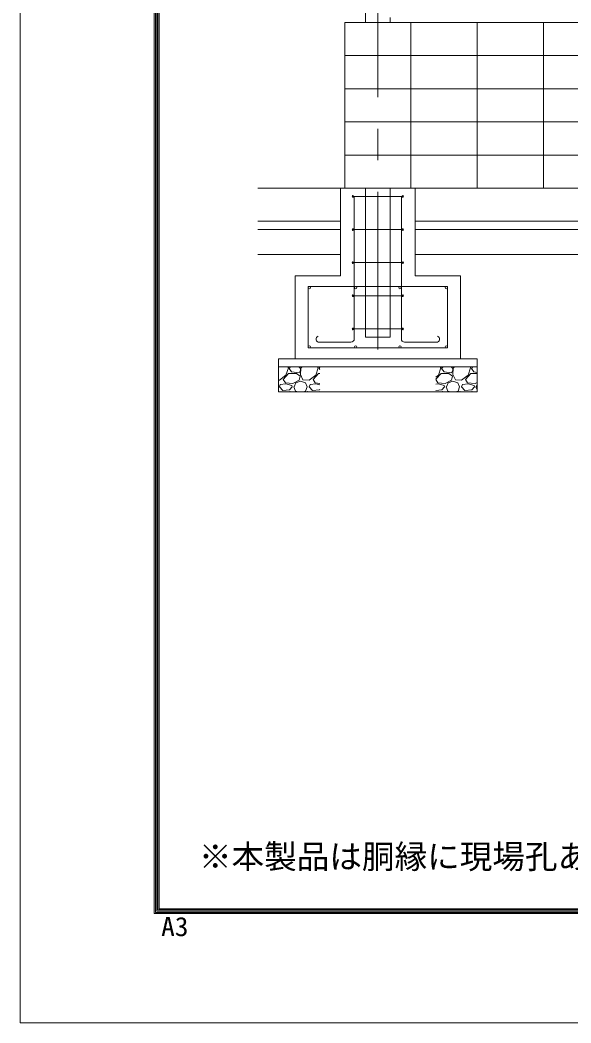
# Model space of a CAD drawing. Units: millimetres at full size; details may follow other scales. Extents: x -12600 to 12600, y -8910 to 8910.
# Drawn here: x -12600 to -9274, y -8910 to -2853 of the extents above; entities that cross this region are included whole.
import ezdxf
from ezdxf.enums import TextEntityAlignment as Align

# ---------------------------------------------------------------- set-up
doc = ezdxf.new("R2010")
doc.units = ezdxf.units.MM
doc.header["$LTSCALE"] = 30
doc.linetypes.add('USER1', pattern=[50.8, 31.75, -6.35, 6.35, -6.35])
for name, color, linetype, lineweight in [('0-0_D-STR1', 1, 'Continuous', 18), ('0-1_D-BMK', 2, 'USER1', 13), ('0-3_D-BGD', 7, 'Continuous', 18), ('0-4_D-STR3', 3, 'Continuous', 13), ('0-7_D-DCR-HCH', 7, 'Continuous', 13), ('0-A_D-TTL-TXT', 7, 'Continuous', 13), ('0-B_D-STR4', 7, 'Continuous', 18), ('0-C_D-TTL', 7, 'Continuous', 18)]:
    doc.layers.add(name, color=color, linetype=linetype, lineweight=lineweight)
doc.styles.add('ＭＳ ゴシック', font='')
doc.styles.get('ＭＳ ゴシック').set_extended_font_data('MS Gothic')

msp = doc.modelspace()

# ---------------------------------------------------------------- linework, layer by layer
at = {"layer": '0-0_D-STR1'}
msp.add_line((-10365.02, -2868.32), (-10365.02, -2838.32), dxfattribs=at)
for points in [[(-10365.02, 4265.47), (-10515.02, 4265.47), (-10515.02, -2868.32)], [(-10515.02, -3868.32), (-10515.02, -4768.32), (-10365.02, -4768.32), (-10365.02, -3868.32)]]:
    msp.add_lwpolyline(points, dxfattribs=at)
at = {"layer": '0-1_D-BMK'}
msp.add_line((-10440.02, -4843.32), (-10440.02, 4340.47), dxfattribs=at)
at = {"layer": '0-3_D-BGD'}
for p, q in [((-3690.02, -2868.32), (-10640.02, -2868.32)), ((-10640.02, -2868.32), (-10640.02, -3868.32)), ((-10240.02, -2868.32), (-10240.02, -3868.32)), ((-9840.02, -2868.32), (-9840.02, -3868.32)), ((-9440.02, -2868.32), (-9440.02, -3868.32)), ((-3690.02, -3068.32), (-10640.02, -3068.32)), ((-3690.02, -3268.32), (-10640.02, -3268.32)), ((-3690.02, -3468.32), (-10640.02, -3468.32)), ((-3690.02, -3668.32), (-10640.02, -3668.32)), ((-3690.02, -3868.32), (-11165.02, -3868.32)), ((-10665.02, -4068.32), (-11165.02, -4068.32)), ((-10665.02, -4118.32), (-11165.02, -4118.32)), ((-7665.02, -4068.32), (-10215.02, -4068.32)), ((-7665.02, -4118.32), (-10215.02, -4118.32)), ((-10665.02, -4268.32), (-11165.02, -4268.32)), ((-7665.02, -4268.32), (-10215.02, -4268.32))]:
    msp.add_line(p, q, dxfattribs=at)
at = {"layer": '0-4_D-STR3'}
for p, q in [((-10290.02, -3918.41), (-10590.02, -3918.41)), ((-10582.02, -4778.74), (-10582.02, -3918.41)), ((-10440.02, -3918.41), (-10440.02, -4798.74)), ((-10298.02, -4778.74), (-10298.02, -3918.41)), ((-10290.02, -4118.41), (-10590.02, -4118.41)), ((-10290.02, -4318.41), (-10590.02, -4318.41)), ((-10020.02, -4463.32), (-10860.02, -4463.32)), ((-10860.02, -4833.32), (-10860.02, -4463.32)), ((-10020.02, -4833.32), (-10020.02, -4463.32)), ((-10290.02, -4518.41), (-10590.02, -4518.41)), ((-10290.02, -4718.41), (-10590.02, -4718.41)), ((-10020.02, -4833.32), (-10860.02, -4833.32)), ((-10602.02, -4798.74), (-10795.03, -4798.74)), ((-10278.02, -4798.74), (-10085.01, -4798.74))]:
    msp.add_line(p, q, dxfattribs=at)
for centre, radius in [((-10590.02, -3918.41), 5), ((-10290.02, -3918.41), 5), ((-10590.02, -4118.41), 5), ((-10290.02, -4118.41), 5), ((-10590.02, -4318.41), 5), ((-10290.02, -4318.41), 5), ((-10853.52, -4469.82), 6.5), ((-10573.52, -4469.82), 6.5), ((-10306.52, -4469.82), 6.5), ((-10026.52, -4469.82), 6.5), ((-10590.02, -4518.41), 5), ((-10290.02, -4518.41), 5), ((-10590.02, -4718.41), 5), ((-10290.02, -4718.41), 5), ((-10853.52, -4826.82), 6.5), ((-10573.52, -4826.82), 6.5), ((-10306.52, -4826.82), 6.5), ((-10026.52, -4826.82), 6.5)]:
    msp.add_circle(centre, radius, dxfattribs=at)
for centre, radius, start, end in [((-10794.21, -4780.08), 18.68, 111.66589, 272.52545), ((-10602.02, -4778.74), 20, 270, 0), ((-10278.02, -4778.74), 20, 180, 270), ((-10085.84, -4780.08), 18.68, 267.47455, 68.33411)]:
    msp.add_arc(centre, radius, start, end, dxfattribs=at)
at = {"layer": '0-7_D-DCR-HCH'}
for p, q in [((-10994.64, -4998.3), (-10980.24, -4953.3)), ((-10980.24, -4953.3), (-10983.28, -4948.32)), ((-10966.25, -4948.32), (-10974.84, -4956.9)), ((-10906.44, -4956.9), (-10916.25, -4948.32)), ((-10904.64, -4955.1), (-10906.44, -4992.9)), ((-10906.44, -4967.7), (-10906.44, -4956.9)), ((-10897.2, -4948.32), (-10904.64, -4955.1)), ((-10814.64, -4998.3), (-10800.24, -4953.3)), ((-10800.24, -4953.3), (-10803.28, -4948.32)), ((-10790.02, -4952.09), (-10794.84, -4956.9)), ((-10794.84, -4956.9), (-10790.02, -4964.12)), ((-10074.64, -4998.3), (-10060.24, -4953.3)), ((-10060.24, -4953.3), (-10063.28, -4948.32)), ((-10046.25, -4948.32), (-10054.84, -4956.9)), ((-10054.84, -4956.9), (-10040.44, -4978.5)), ((-9986.44, -4956.9), (-9996.25, -4948.32)), ((-9984.64, -4955.1), (-9986.44, -4992.9)), ((-9986.44, -4967.7), (-9986.44, -4956.9)), ((-9977.2, -4948.32), (-9984.64, -4955.1)), ((-9894.64, -4998.3), (-9880.24, -4953.3)), ((-9880.24, -4953.3), (-9883.28, -4948.32)), ((-9866.25, -4948.32), (-9874.84, -4956.9)), ((-9874.84, -4956.9), (-9860.44, -4978.5)), ((-11010.84, -5023.5), (-10978.44, -4987.5)), ((-10998.24, -5045.1), (-11010.84, -5023.5)), ((-10978.44, -4987.5), (-10931.64, -4987.5)), ((-10931.64, -4987.5), (-10908.24, -5003.7)), ((-10915.44, -4983.9), (-10906.44, -4967.7)), ((-10908.24, -5003.7), (-10915.44, -5028.9)), ((-10906.44, -4992.9), (-10892.04, -5027.1)), ((-10854.24, -5028.9), (-10814.64, -4998.3)), ((-10830.84, -5023.5), (-10798.44, -4987.5)), ((-10818.24, -5045.1), (-10830.84, -5023.5)), ((-10798.44, -4987.5), (-10790.02, -4987.5)), ((-10090.02, -5022.6), (-10058.44, -4987.5)), ((-10090.02, -5010.19), (-10074.64, -4998.3)), ((-10078.24, -5045.1), (-10090.02, -5024.9)), ((-10058.44, -4987.5), (-10011.64, -4987.5)), ((-10040.44, -4978.5), (-9995.44, -4983.9)), ((-10011.64, -4987.5), (-9988.24, -5003.7)), ((-9995.44, -4983.9), (-9986.44, -4967.7)), ((-9988.24, -5003.7), (-9995.44, -5028.9)), ((-9986.44, -4992.9), (-9972.04, -5027.1)), ((-9934.24, -5028.9), (-9894.64, -4998.3)), ((-9910.84, -5023.5), (-9878.44, -4987.5)), ((-9898.24, -5045.1), (-9910.84, -5023.5)), ((-9878.44, -4987.5), (-9840.02, -4987.5)), ((-9860.44, -4978.5), (-9840.02, -4980.95)), ((-11034.24, -5068.5), (-11028.84, -5054.1)), ((-10994.64, -5050.5), (-11028.84, -5054.1)), ((-10953.24, -5048.7), (-10998.24, -5045.1)), ((-10958.64, -5059.5), (-10994.64, -5050.5)), ((-10956.84, -5068.5), (-10973.04, -5086.5)), ((-10956.84, -5068.5), (-10958.64, -5059.5)), ((-10915.44, -5028.9), (-10953.24, -5048.7)), ((-10947.84, -5068.5), (-10937.04, -5093.7)), ((-10946.04, -5068.5), (-10935.24, -5043.3)), ((-10935.24, -5043.3), (-10906.44, -5034.3)), ((-10906.44, -5034.3), (-10877.64, -5045.1)), ((-10892.04, -5027.1), (-10854.24, -5028.9)), ((-10877.64, -5045.1), (-10866.84, -5068.5)), ((-10875.84, -5093.7), (-10866.84, -5068.5)), ((-10854.24, -5068.5), (-10848.84, -5054.1)), ((-10834.44, -5090.1), (-10854.24, -5068.5)), ((-10814.64, -5050.5), (-10848.84, -5054.1)), ((-10793.04, -5086.5), (-10834.44, -5090.1)), ((-10790.02, -5047.36), (-10818.24, -5045.1)), ((-10790.02, -5056.66), (-10814.64, -5050.5)), ((-10790.02, -5083.15), (-10793.04, -5086.5)), ((-10074.64, -5050.5), (-10090.02, -5052.12)), ((-10053.04, -5086.5), (-10090.02, -5089.72)), ((-10033.24, -5048.7), (-10078.24, -5045.1)), ((-10038.64, -5059.5), (-10074.64, -5050.5)), ((-10036.84, -5068.5), (-10053.04, -5086.5)), ((-10036.84, -5068.5), (-10038.64, -5059.5)), ((-9995.44, -5028.9), (-10033.24, -5048.7)), ((-10027.84, -5068.5), (-10017.04, -5093.7)), ((-10026.04, -5068.5), (-10015.24, -5043.3)), ((-10015.24, -5043.3), (-9986.44, -5034.3)), ((-9986.44, -5034.3), (-9957.64, -5045.1)), ((-9972.04, -5027.1), (-9934.24, -5028.9)), ((-9957.64, -5045.1), (-9946.84, -5068.5)), ((-9955.84, -5093.7), (-9946.84, -5068.5)), ((-9934.24, -5068.5), (-9928.84, -5054.1)), ((-9914.44, -5090.1), (-9934.24, -5068.5)), ((-9894.64, -5050.5), (-9928.84, -5054.1)), ((-9873.04, -5086.5), (-9914.44, -5090.1)), ((-9853.24, -5048.7), (-9898.24, -5045.1)), ((-9858.64, -5059.5), (-9894.64, -5050.5)), ((-9856.84, -5068.5), (-9873.04, -5086.5)), ((-9856.84, -5068.5), (-9858.64, -5059.5)), ((-9840.02, -5041.78), (-9853.24, -5048.7)), ((-9847.84, -5068.5), (-9840.02, -5086.73)), ((-9846.04, -5068.5), (-9840.02, -5054.47)), ((-11031.08, -5098.32), (-11040.02, -5097.57)), ((-10969.44, -5097.3), (-10971.8, -5098.32)), ((-10966.4, -5098.32), (-10969.44, -5097.3)), ((-10937.04, -5093.7), (-10921.35, -5098.32)), ((-10891.52, -5098.32), (-10875.84, -5093.7)), ((-10863.24, -5097.3), (-10864.35, -5098.32)), ((-10851.08, -5098.32), (-10863.24, -5097.3)), ((-10790.02, -5097.55), (-10791.8, -5098.32)), ((-10049.44, -5097.3), (-10051.8, -5098.32)), ((-10046.4, -5098.32), (-10049.44, -5097.3)), ((-10017.04, -5093.7), (-10001.35, -5098.32)), ((-9971.52, -5098.32), (-9955.84, -5093.7)), ((-9943.24, -5097.3), (-9944.35, -5098.32)), ((-9931.08, -5098.32), (-9943.24, -5097.3)), ((-9869.44, -5097.3), (-9871.8, -5098.32)), ((-9866.4, -5098.32), (-9869.44, -5097.3))]:
    msp.add_line(p, q, dxfattribs=at)
for points in [[(-10974.84, -4956.9), (-10960.44, -4978.5), (-10915.44, -4983.9)], [(-11040.02, -5028.63), (-11034.24, -5028.9), (-10994.64, -4998.3)], [(-10973.04, -5086.5), (-11014.44, -5090.1), (-11034.24, -5068.5)]]:
    msp.add_lwpolyline(points, dxfattribs=at)
at = {"layer": '0-B_D-STR4'}
for p, q in [((-10665.02, -4398.32), (-10665.02, -3868.32)), ((-10215.02, -4398.32), (-10215.02, -3868.32)), ((-10940.02, -4898.32), (-10940.02, -4398.32)), ((-10665.02, -4398.32), (-10940.02, -4398.32)), ((-10215.02, -4398.32), (-9940.02, -4398.32)), ((-9940.02, -4898.32), (-9940.02, -4398.32)), ((-9840.02, -4898.32), (-11040.02, -4898.32)), ((-11040.02, -4898.32), (-11040.02, -5098.32)), ((-9840.02, -4898.32), (-9840.02, -5098.32)), ((-9840.02, -4948.32), (-11040.02, -4948.32)), ((-9840.02, -5098.32), (-11040.02, -5098.32))]:
    msp.add_line(p, q, dxfattribs=at)
at = {"layer": '0-C_D-TTL', "color": 2}
msp.add_lwpolyline([(-12600, 8910), (12600, 8910), (12600, -8910), (-12600, -8910)], close=True, dxfattribs=at)
at = {"layer": '0-C_D-TTL'}
for points in [[(-11790, 8250), (11790, 8250), (11790, -8250), (-11790, -8250)], [(-11782.5, 8242.5), (11782.5, 8242.5), (11782.5, -8242.5), (-11782.5, -8242.5)], [(-11775, 8235), (11775, 8235), (11775, -8235), (-11775, -8235)], [(-11767.5, 8227.5), (11767.5, 8227.5), (11767.5, -8227.5), (-11767.5, -8227.5)], [(-11760, 8220), (11760, 8220), (11760, -8220), (-11760, -8220)]]:
    msp.add_lwpolyline(points, close=True, dxfattribs=at)

# ---------------------------------------------------------------- texts
at = {"layer": '0-A_D-TTL-TXT', "style": 'ＭＳ ゴシック'}
msp.add_text('※本製品は胴縁に現場孔あけが必要な製品になります。(支柱取付部)', height=144.3, dxfattribs=at).set_placement((-11520, -8020.81), align=Align.BOTTOM_LEFT)
at = {"layer": '0-C_D-TTL', "style": 'ＭＳ ゴシック', "width": 1.05}
msp.add_text('A3', height=115.5, dxfattribs=at).set_placement((-11748.26, -8420.43), align=Align.BOTTOM_LEFT)

doc.saveas('drawing.dxf')
